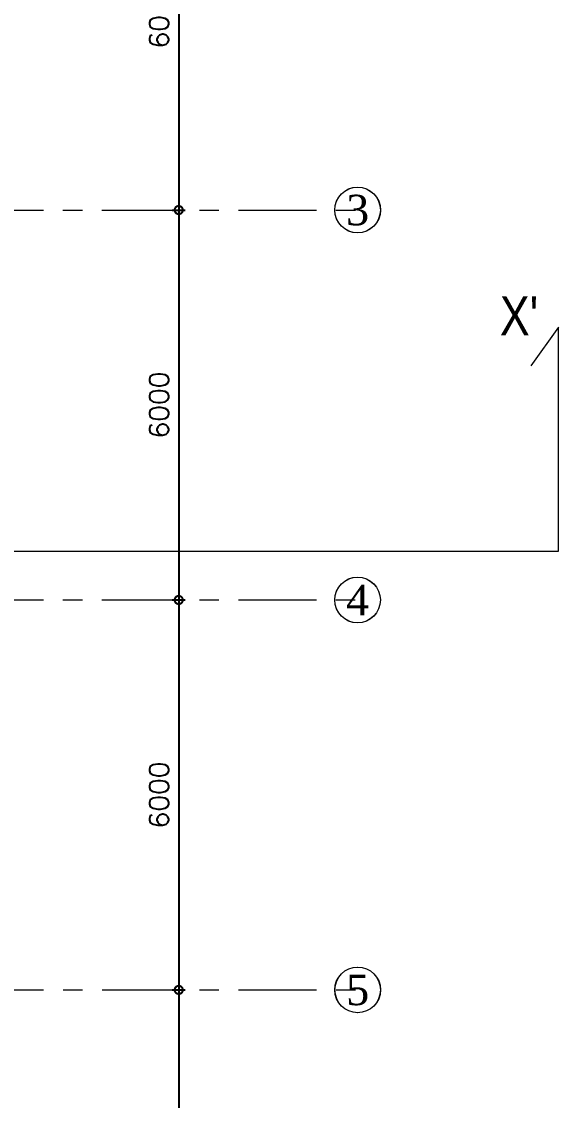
# Model space of a CAD drawing. Header units: millimetres. Extents: x 24487468 to 24959437, y -333213 to 842934.
# Drawn here: x 24757205 to 24765468, y 123471 to 140071 of the extents above; entities that cross this region are included whole.
import ezdxf
from ezdxf.enums import TextEntityAlignment as Align

# ---------------------------------------------------------------- set-up
doc = ezdxf.new("R2010")
doc.units = ezdxf.units.MM
doc.header["$MEASUREMENT"] = 0
doc.header["$PDMODE"] = 3
for name, pattern in [('ACAD_ISO10W100', [18.5, 12, -3, 0.5, -3]), ('BORDERX2', [3.5, 1, -0.5, 1, -0.5, 0, -0.5]), ('Centreline', [21, 12, -3, 3, -3])]:
    doc.linetypes.add(name, pattern=pattern)
doc.layers.get('0').update_dxf_attribs({"lineweight": 5})
doc.layers.add('A-BTEXT', color=57, linetype='Continuous')
for name, color, linetype, lineweight in [('CENLINE', 220, 'ACAD_ISO10W100', 5), ('DIM', 183, 'Continuous', 5), ('GRID', 205, 'BORDERX2', 5), ('HACTH', 8, 'Continuous', 0), ('p1 plan grid lck', 6, 'Continuous', 5), ('text', 7, 'Continuous', 15)]:
    doc.layers.add(name, color=color, linetype=linetype, lineweight=lineweight)
doc.styles.add('arial', font='times.ttf')
doc.styles.add('ROMANS', font='romans__.ttf')
doc.dimstyles.new('DIM100', dxfattribs={"dimtxt": 300, "dimasz": 250, "dimexe": 100, "dimexo": 100, "dimgap": 150, "dimtad": 1, "dimdec": 0, "dimrnd": 5, "dimzin": 0, "dimdsep": 46, "dimtxsty": 'ROMANS', "dimblk": 'DOTSMALL', "dimcen": 0.09, "dimclrd": 256, "dimclre": 256, "dimclrt": 7, "dimadec": 0, "dimazin": 0, "dimtfac": 1, "dimtdec": 0, "dimtix": 1, "dimtofl": 0, "dimtmove": 1, "dimatfit": 3, "dimfxl": 100, "dimfxlon": 1, "dimtolj": 1, "dimtzin": 0, "dimarcsym": 0})

# ---------------------------------------------------------------- blocks, each defined once
blk = doc.blocks.new('grid letter-flat-4-flat-1')
at = {"layer": 'GRID', "linetype": 'Continuous'}
blk.add_circle((0, 374.75), 281.25, dxfattribs=at)
blk = doc.blocks.new('SEC')
at = {"layer": 'HACTH', "ltscale": 100}
blk.add_lwpolyline([(-34685, 0), (0, 0), (0, 3449), (-425, 2854)], dxfattribs=at)
at = {"layer": 'text', "linetype": 'Continuous', "ltscale": 30, "insert": (-606, 3623), "char_height": 600, "width": 21041.4, "attachment_point": 5, "style": 'arial'}
blk.add_mtext("{\\fTechnic|b0|i0|c2|p2;X'}", dxfattribs=at)
blk = doc.blocks.new('_DotSmall')
at = {"color": 0, "linetype": 'ByBlock', "const_width": 0.5}
blk.add_lwpolyline([(-0.0625, 0, 1), (0.0625, 0, 1)], format="xyb", close=True, dxfattribs=at)
blk = doc.blocks.new('*D73')
at = {"layer": 'Defpoints', "color": 0, "ltscale": 100, "transparency": 16777216}
for p in [(24758647, 143171), (24755598, 137171), (24759624, 137171)]:
    blk.add_point(p, dxfattribs=at)
at = {"layer": 'DIM', "lineweight": -2, "ltscale": 100, "transparency": 16777216}
for p, q in [((24759524, 143171), (24759724, 143171)), ((24759624, 143171), (24759624, 137171)), ((24759524, 137171), (24759724, 137171))]:
    blk.add_line(p, q, dxfattribs=at)
at = {"layer": 'DIM', "lineweight": -2, "ltscale": 100, "transparency": 16777216, "xscale": 250, "yscale": 250, "zscale": 250}
for p, rotation in [((24759624, 143171), 90), ((24759624, 137171), 270)]:
    blk.add_blockref('_DotSmall', p, dxfattribs=dict(at, rotation=rotation))
at = {"layer": 'DIM', "color": 7, "ltscale": 100, "transparency": 16777216, "insert": (24759322, 140171), "char_height": 300, "attachment_point": 5, "rotation": 90, "style": 'ROMANS'}
blk.add_mtext('\\A1;6000', dxfattribs=at)
blk = doc.blocks.new('*D74')
at = {"layer": 'Defpoints', "color": 0, "ltscale": 100, "transparency": 16777216}
for p in [(24755598, 137171), (24755598, 131171), (24759624, 131171)]:
    blk.add_point(p, dxfattribs=at)
at = {"layer": 'DIM', "lineweight": -2, "ltscale": 100, "transparency": 16777216}
for p, q in [((24759524, 137171), (24759724, 137171)), ((24759624, 137171), (24759624, 131171)), ((24759524, 131171), (24759724, 131171))]:
    blk.add_line(p, q, dxfattribs=at)
at = {"layer": 'DIM', "lineweight": -2, "ltscale": 100, "transparency": 16777216, "xscale": 250, "yscale": 250, "zscale": 250}
for p, rotation in [((24759624, 137171), 90), ((24759624, 131171), 270)]:
    blk.add_blockref('_DotSmall', p, dxfattribs=dict(at, rotation=rotation))
at = {"layer": 'DIM', "color": 7, "ltscale": 100, "transparency": 16777216, "insert": (24759322, 134171), "char_height": 300, "attachment_point": 5, "rotation": 90, "style": 'ROMANS'}
blk.add_mtext('\\A1;6000', dxfattribs=at)
blk = doc.blocks.new('*D75')
at = {"layer": 'Defpoints', "color": 0, "ltscale": 100, "transparency": 16777216}
for p in [(24755598, 131171), (24755596, 125171), (24759624, 125171)]:
    blk.add_point(p, dxfattribs=at)
at = {"layer": 'DIM', "lineweight": -2, "ltscale": 100, "transparency": 16777216}
for p, q in [((24759524, 131171), (24759724, 131171)), ((24759624, 131171), (24759624, 125171)), ((24759524, 125171), (24759724, 125171))]:
    blk.add_line(p, q, dxfattribs=at)
at = {"layer": 'DIM', "lineweight": -2, "ltscale": 100, "transparency": 16777216, "xscale": 250, "yscale": 250, "zscale": 250}
for p, rotation in [((24759624, 131171), 90), ((24759624, 125171), 270)]:
    blk.add_blockref('_DotSmall', p, dxfattribs=dict(at, rotation=rotation))
at = {"layer": 'DIM', "color": 7, "ltscale": 100, "transparency": 16777216, "insert": (24759322, 128171), "char_height": 300, "attachment_point": 5, "rotation": 90, "style": 'ROMANS'}
blk.add_mtext('\\A1;6000', dxfattribs=at)
blk = doc.blocks.new('*D76')
at = {"layer": 'Defpoints', "color": 0, "ltscale": 100, "transparency": 16777216}
for p in [(24755596, 125171), (24755247, 119171), (24759624, 119171)]:
    blk.add_point(p, dxfattribs=at)
at = {"layer": 'DIM', "lineweight": -2, "ltscale": 100, "transparency": 16777216}
for p, q in [((24759524, 125171), (24759724, 125171)), ((24759624, 125171), (24759624, 119171)), ((24759524, 119171), (24759724, 119171))]:
    blk.add_line(p, q, dxfattribs=at)
at = {"layer": 'DIM', "lineweight": -2, "ltscale": 100, "transparency": 16777216, "xscale": 250, "yscale": 250, "zscale": 250}
for p, rotation in [((24759624, 125171), 90), ((24759624, 119171), 270)]:
    blk.add_blockref('_DotSmall', p, dxfattribs=dict(at, rotation=rotation))
at = {"layer": 'DIM', "color": 7, "ltscale": 100, "transparency": 16777216, "insert": (24759322, 122171), "char_height": 300, "attachment_point": 5, "rotation": 90, "style": 'ROMANS'}
blk.add_mtext('\\A1;6000', dxfattribs=at)

msp = doc.modelspace()

# ---------------------------------------------------------------- linework, layer by layer
at = {"layer": 'p1 plan grid lck', "linetype": 'Centreline', "ltscale": 100}
for p, q in [((24710142.3, 137171), (24762532.1, 137171)), ((24710141.8, 131171), (24762531.6, 131171)), ((24710143.4, 125171), (24762533.2, 125171))]:
    msp.add_line(p, q, dxfattribs=at)

# ---------------------------------------------------------------- block references
at = {"layer": 'CENLINE'}
ref = msp.add_blockref('grid letter-flat-4-flat-1', (24762376.1, 136702.9), dxfattribs=dict(at, xscale=1.25, yscale=1.25, zscale=25.4))
ref.add_attrib('GRID_LETTER', '3', dxfattribs={"layer": 'A-BTEXT', "linetype": 'Continuous', "height": 468.7, "style": 'arial'}).set_placement((24762376.1, 137171.6), align=Align.MIDDLE_CENTER)
ref = msp.add_blockref('grid letter-flat-4-flat-1', (24762377.6, 136702.9), dxfattribs=dict(at, xscale=1.25, yscale=1.25, zscale=25.4))
ref.add_attrib('GRID_LETTER', '3', dxfattribs={"layer": 'A-BTEXT', "linetype": 'Continuous', "height": 468.7, "style": 'arial'}).set_placement((24762377.6, 137171.6), align=Align.MIDDLE_CENTER)
ref = msp.add_blockref('grid letter-flat-4-flat-1', (24762375.5, 130702.9), dxfattribs=dict(at, xscale=1.25, yscale=1.25, zscale=25.4))
ref.add_attrib('GRID_LETTER', '4', dxfattribs={"layer": 'A-BTEXT', "linetype": 'Continuous', "height": 468.7, "style": 'arial'}).set_placement((24762375.5, 131171.6), align=Align.MIDDLE_CENTER)
ref = msp.add_blockref('grid letter-flat-4-flat-1', (24762377.1, 130702.9), dxfattribs=dict(at, xscale=1.25, yscale=1.25, zscale=25.4))
ref.add_attrib('GRID_LETTER', '4', dxfattribs={"layer": 'A-BTEXT', "linetype": 'Continuous', "height": 468.7, "style": 'arial'}).set_placement((24762377.1, 131171.6), align=Align.MIDDLE_CENTER)
ref = msp.add_blockref('grid letter-flat-4-flat-1', (24762377.1, 124702.9), dxfattribs=dict(at, xscale=1.25, yscale=1.25, zscale=25.4))
ref.add_attrib('GRID_LETTER', '5', dxfattribs={"layer": 'A-BTEXT', "linetype": 'Continuous', "height": 468.7, "style": 'arial'}).set_placement((24762377.1, 125171.6), align=Align.MIDDLE_CENTER)
ref = msp.add_blockref('grid letter-flat-4-flat-1', (24762378.7, 124702.9), dxfattribs=dict(at, xscale=1.25, yscale=1.25, zscale=25.4))
ref.add_attrib('GRID_LETTER', '5', dxfattribs={"layer": 'A-BTEXT', "linetype": 'Continuous', "height": 468.7, "style": 'arial'}).set_placement((24762378.7, 125171.6), align=Align.MIDDLE_CENTER)
at = {"layer": 'HACTH'}
msp.add_blockref('SEC', (24765467.8, 131921), dxfattribs=at)

# ---------------------------------------------------------------- dimensions: what is measured, and where the dimension line sits
at = {"layer": 'DIM', "ltscale": 100}
for base, p1, p2, picture, middle in [((24759623.6, 137171), (24758646.6, 143171), (24755597.9, 137171), '*D73', (24759322.2, 140171)), ((24759623.6, 131171), (24755597.9, 137171), (24755598, 131171), '*D74', (24759322.2, 134171)), ((24759623.6, 125171), (24755598, 131171), (24755596.1, 125171), '*D75', (24759322.2, 128171)), ((24759623.6, 119171), (24755596.1, 125171), (24755247.1, 119171), '*D76', (24759322.2, 122171))]:
    dim = msp.add_linear_dim(base=base, p1=p1, p2=p2, angle=90, dimstyle='DIM100', dxfattribs=at)
    dim.commit()
    dim.dimension.update_dxf_attribs({"geometry": picture, "text_midpoint": middle})

doc.saveas('drawing.dxf')
